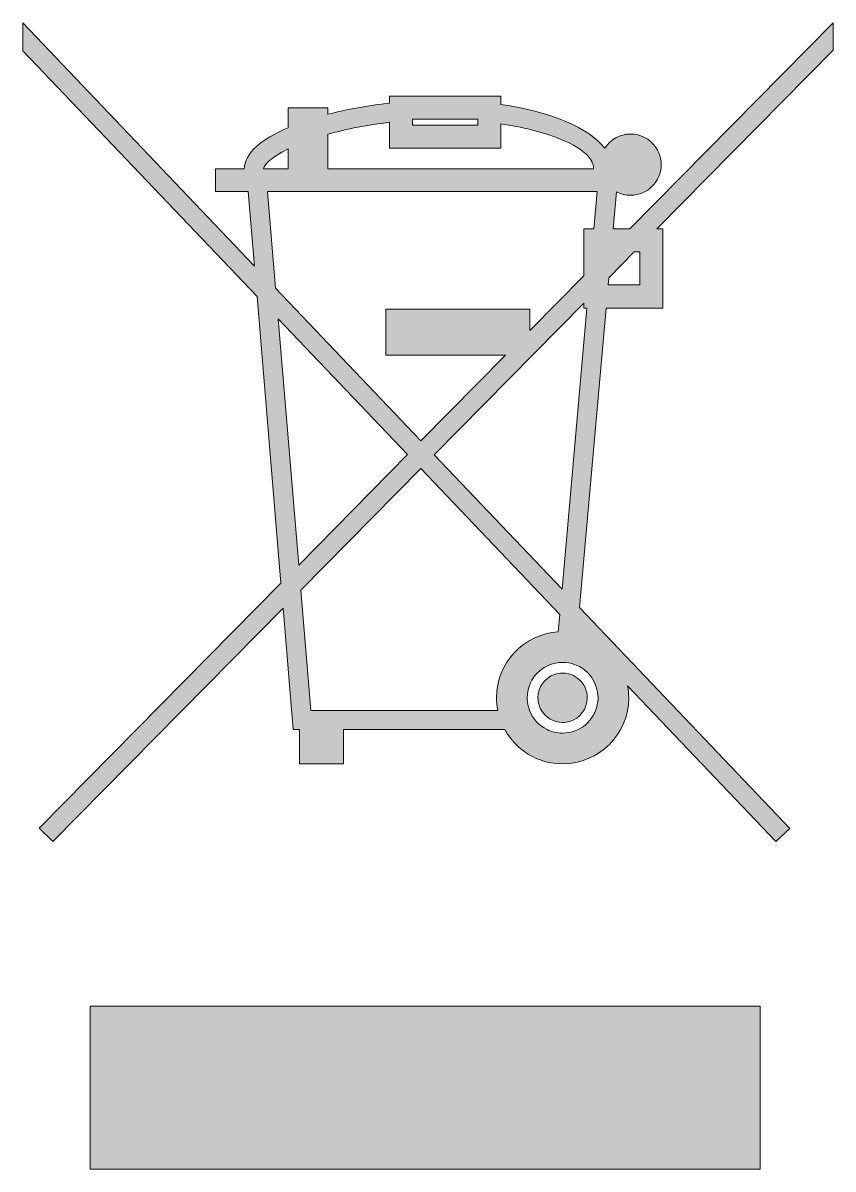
# Model space of a CAD drawing. Header units: millimetres. Extents: x 131.2 to 165.8, y -128.9 to -81.
# Drawn here: x 163.391 to 165.776, y -128.884 to -125.51 of the extents above; entities that cross this region are included whole.
import ezdxf

# ---------------------------------------------------------------- set-up
doc = ezdxf.new("R2010")
doc.units = ezdxf.units.MM
doc.header["$MEASUREMENT"] = 0
doc.layers.add('Capa 1', color=7, linetype='Continuous')

msp = doc.modelspace()

# ---------------------------------------------------------------- hatches: boundary and pattern name
at = {"layer": 'Capa 1'}
h = msp.add_hatch(color=255, dxfattribs=at)
h.dxf.hatch_style = 2
edge = h.paths.add_edge_path()
edge.add_spline(control_points=[(165.7757, -125.5101), (165.7757, -125.5101), (165.178, -126.1163), (165.178, -126.1163), (165.178, -126.1163), (165.1282, -126.1163), (165.1282, -126.1163), (165.1282, -126.1163), (165.1379, -126.0072), (165.1379, -126.0072), (165.1379, -126.0072), (165.1379, -126.007), (165.1379, -126.007), (165.1504, -126.0137), (165.1646, -126.0174), (165.1797, -126.0174), (165.2295, -126.0174), (165.2698, -125.9771), (165.2698, -125.9273), (165.2698, -125.8775), (165.2295, -125.8372), (165.1797, -125.8372), (165.1479, -125.8372), (165.12, -125.8538), (165.104, -125.8787), (165.0579, -125.8203), (164.9472, -125.7719), (164.7975, -125.75), (164.7975, -125.75), (164.7975, -125.7257), (164.7975, -125.7257), (164.7975, -125.7257), (164.4705, -125.7257), (164.4705, -125.7257), (164.4705, -125.7257), (164.4705, -125.7461), (164.4705, -125.7461), (164.4073, -125.7532), (164.3454, -125.7645), (164.289, -125.7791), (164.289, -125.7791), (164.289, -125.7596), (164.289, -125.7596), (164.289, -125.7596), (164.1715, -125.7596), (164.1715, -125.7596), (164.1715, -125.7596), (164.1715, -125.8185), (164.1715, -125.8185), (164.0935, -125.852), (164.0428, -125.8938), (164.0428, -125.9399), (164.0428, -125.9399), (163.9582, -125.9399), (163.9582, -125.9399), (163.9582, -125.9399), (163.9582, -126.0068), (163.9582, -126.0068), (163.9582, -126.0068), (164.0545, -126.0068), (164.0545, -126.0068), (164.0545, -126.0068), (164.0728, -126.2259), (164.0728, -126.2259), (164.0728, -126.2259), (163.3913, -125.5101), (163.3913, -125.5101), (163.3913, -125.5101), (163.3913, -125.592), (163.3913, -125.592), (163.3913, -125.592), (164.0803, -126.3156), (164.0803, -126.3156), (164.0803, -126.3156), (164.1507, -127.1588), (164.1507, -127.1588), (164.1507, -127.1588), (163.4396, -127.8803), (163.4396, -127.8803), (163.4396, -127.8803), (163.4798, -127.92), (163.4798, -127.92), (163.4798, -127.92), (164.1569, -127.233), (164.1569, -127.233), (164.1569, -127.233), (164.1867, -127.5901), (164.1867, -127.5901), (164.1867, -127.5901), (164.2049, -127.5901), (164.2049, -127.5901), (164.2049, -127.5901), (164.2049, -127.691), (164.2049, -127.691), (164.2049, -127.691), (164.335, -127.691), (164.335, -127.691), (164.335, -127.691), (164.335, -127.5901), (164.335, -127.5901), (164.335, -127.5901), (164.8093, -127.5901), (164.8093, -127.5901), (164.8425, -127.6501), (164.9064, -127.6909), (164.9797, -127.6909), (165.087, -127.6909), (165.1743, -127.6036), (165.1743, -127.4964), (165.1743, -127.4844), (165.173, -127.4726), (165.1709, -127.4612), (165.1709, -127.4612), (165.6077, -127.92), (165.6077, -127.92), (165.6077, -127.92), (165.6486, -127.881), (165.6486, -127.881), (165.6486, -127.881), (165.0298, -127.231), (165.0298, -127.231), (165.0298, -127.231), (165.1076, -126.3493), (165.1076, -126.3493), (165.1076, -126.3493), (165.2751, -126.3493), (165.2751, -126.3493), (165.2751, -126.3493), (165.2751, -126.1163), (165.2751, -126.1163), (165.2751, -126.1163), (165.2574, -126.1163), (165.2574, -126.1163), (165.2574, -126.1163), (165.7757, -125.5906), (165.7757, -125.5906), (165.7757, -125.5906), (165.7757, -125.5101), (165.7757, -125.5101)], knot_values=[0, 0, 0, 0, 1, 1, 1, 2, 2, 2, 3, 3, 3, 4, 4, 4, 5, 5, 5, 6, 6, 6, 7, 7, 7, 8, 8, 8, 9, 9, 9, 10, 10, 10, 11, 11, 11, 12, 12, 12, 13, 13, 13, 14, 14, 14, 15, 15, 15, 16, 16, 16, 17, 17, 17, 18, 18, 18, 19, 19, 19, 20, 20, 20, 21, 21, 21, 22, 22, 22, 23, 23, 23, 24, 24, 24, 25, 25, 25, 26, 26, 26, 27, 27, 27, 28, 28, 28, 29, 29, 29, 30, 30, 30, 31, 31, 31, 32, 32, 32, 33, 33, 33, 34, 34, 34, 35, 35, 35, 36, 36, 36, 37, 37, 37, 38, 38, 38, 39, 39, 39, 40, 40, 40, 41, 41, 41, 42, 42, 42, 43, 43, 43, 44, 44, 44, 45, 45, 45, 46, 46, 46, 46], degree=3, periodic=1)
h.paths.add_polyline_path([(164.5383, -125.7935), (164.7297, -125.7935), (164.7297, -125.8107), (164.5383, -125.8107)])
edge = h.paths.add_edge_path()
edge.add_spline(control_points=[(164.289, -125.8378), (164.3451, -125.8221), (164.4069, -125.8101), (164.4705, -125.8027), (164.4705, -125.8027), (164.4705, -125.8785), (164.4705, -125.8785), (164.4705, -125.8785), (164.7975, -125.8785), (164.7975, -125.8785), (164.7975, -125.8785), (164.7975, -125.8068), (164.7975, -125.8068), (164.8603, -125.8164), (164.9186, -125.831), (164.9687, -125.8504), (165.0585, -125.8849), (165.071, -125.9228), (165.071, -125.9399), (165.071, -125.9399), (164.289, -125.9399), (164.289, -125.9399), (164.289, -125.9399), (164.289, -125.8378), (164.289, -125.8378)], knot_values=[0, 0, 0, 0, 1, 1, 1, 2, 2, 2, 3, 3, 3, 4, 4, 4, 5, 5, 5, 6, 6, 6, 7, 7, 7, 8, 8, 8, 8], degree=3, periodic=1)
edge = h.paths.add_edge_path()
edge.add_spline(control_points=[(164.1715, -125.8811), (164.1715, -125.8811), (164.1715, -125.9399), (164.1715, -125.9399), (164.1715, -125.9399), (164.0993, -125.9399), (164.0993, -125.9399), (164.0993, -125.9304), (164.1183, -125.9074), (164.1715, -125.8811)], knot_values=[0, 0, 0, 0, 1, 1, 1, 2, 2, 2, 3, 3, 3, 3], degree=3, periodic=1)
h.paths.add_polyline_path([(164.2029, -127.1058), (164.1424, -126.381), (164.5232, -126.7809)])
edge = h.paths.add_edge_path()
edge.add_spline(control_points=[(164.7852, -127.4964), (164.7852, -127.5091), (164.7864, -127.5216), (164.7888, -127.5336), (164.7888, -127.5336), (164.2386, -127.5336), (164.2386, -127.5336), (164.2386, -127.5336), (164.2091, -127.18), (164.2091, -127.18), (164.2091, -127.18), (164.5621, -126.8218), (164.5621, -126.8218), (164.5621, -126.8218), (164.9712, -127.2514), (164.9712, -127.2514), (164.9712, -127.2514), (164.9667, -127.3023), (164.9667, -127.3023), (164.8655, -127.309), (164.7852, -127.3935), (164.7852, -127.4964)], knot_values=[0, 0, 0, 0, 1, 1, 1, 2, 2, 2, 3, 3, 3, 4, 4, 4, 5, 5, 5, 6, 6, 6, 7, 7, 7, 7], degree=3, periodic=1)
edge = h.paths.add_edge_path()
edge.add_spline(control_points=[(165.0839, -127.4964), (165.0839, -127.5538), (165.0371, -127.6005), (164.9797, -127.6005), (164.9635, -127.6005), (164.9481, -127.5968), (164.9344, -127.5901), (164.9107, -127.5786), (164.892, -127.5584), (164.8825, -127.5336), (164.878, -127.5221), (164.8756, -127.5095), (164.8756, -127.4964), (164.8756, -127.4462), (164.9113, -127.4042), (164.9586, -127.3944), (164.9654, -127.393), (164.9725, -127.3923), (164.9797, -127.3923), (164.9921, -127.3923), (165.004, -127.3944), (165.015, -127.3984), (165.0551, -127.4129), (165.0839, -127.4513), (165.0839, -127.4964)], knot_values=[0, 0, 0, 0, 1, 1, 1, 2, 2, 2, 3, 3, 3, 4, 4, 4, 5, 5, 5, 6, 6, 6, 7, 7, 7, 8, 8, 8, 8], degree=3, periodic=1)
h.paths.add_polyline_path([(164.9779, -127.1765), (164.6018, -126.7815), (165.0421, -126.3347), (165.0421, -126.3493), (165.0509, -126.3493)])
h.paths.add_polyline_path([(165.0715, -126.1163), (165.0421, -126.1163), (165.0421, -126.2542), (164.8829, -126.4158), (164.8829, -126.3523), (164.459, -126.3523), (164.459, -126.4882), (164.8115, -126.4882), (164.5628, -126.7406), (164.135, -126.2911), (164.1112, -126.0068), (165.0812, -126.0068)])
h.paths.add_polyline_path([(165.2073, -126.2815), (165.1136, -126.2815), (165.1155, -126.2603), (165.1905, -126.1841), (165.2073, -126.1841)])
h = msp.add_hatch(color=255, dxfattribs=at)
h.dxf.hatch_style = 2
edge = h.paths.add_edge_path()
edge.add_spline(control_points=[(164.9797, -127.4237), (164.9713, -127.4237), (164.9631, -127.4252), (164.9556, -127.4279), (164.9274, -127.4378), (164.9071, -127.4648), (164.9071, -127.4964), (164.9071, -127.51), (164.9108, -127.5228), (164.9174, -127.5336), (164.9301, -127.5548), (164.9532, -127.569), (164.9797, -127.569), (164.9868, -127.569), (164.9937, -127.568), (165.0002, -127.5661), (165.0303, -127.5573), (165.0524, -127.5294), (165.0524, -127.4964), (165.0524, -127.4679), (165.0359, -127.4432), (165.012, -127.4313), (165.0023, -127.4265), (164.9913, -127.4237), (164.9797, -127.4237)], knot_values=[0, 0, 0, 0, 1, 1, 1, 2, 2, 2, 3, 3, 3, 4, 4, 4, 5, 5, 5, 6, 6, 6, 7, 7, 7, 8, 8, 8, 8], degree=3, periodic=1)
h = msp.add_hatch(color=255, dxfattribs=at)
h.dxf.hatch_style = 2
h.paths.add_polyline_path([(165.561, -128.8837), (163.5893, -128.8837), (163.5893, -128.4038), (165.561, -128.4038)])

# ---------------------------------------------------------------- linework, layer by layer
at = {"layer": 'Capa 1', "lineweight": 0}
for points in [[(164.5383, -125.7935), (164.7297, -125.7935), (164.7297, -125.8107), (164.5383, -125.8107), (164.5383, -125.7935)], [(165.0715, -126.1163), (165.0421, -126.1163), (165.0421, -126.2542), (164.8829, -126.4158), (164.8829, -126.3523), (164.459, -126.3523), (164.459, -126.4882), (164.8115, -126.4882), (164.5628, -126.7406), (164.135, -126.2911), (164.1112, -126.0068), (165.0812, -126.0068), (165.0715, -126.1163)], [(165.2073, -126.2815), (165.1136, -126.2815), (165.1155, -126.2603), (165.1905, -126.1841), (165.2073, -126.1841), (165.2073, -126.2815)], [(164.9779, -127.1765), (164.6018, -126.7815), (165.0421, -126.3347), (165.0421, -126.3493), (165.0509, -126.3493), (164.9779, -127.1765)], [(164.2029, -127.1058), (164.1424, -126.381), (164.5232, -126.7809), (164.2029, -127.1058)], [(165.561, -128.8837), (163.5893, -128.8837), (163.5893, -128.4038), (165.561, -128.4038), (165.561, -128.8837)]]:
    msp.add_lwpolyline(points, dxfattribs=at)
for points, knots in [([(165.7757, -125.5101), (165.7757, -125.5101), (165.178, -126.1163), (165.178, -126.1163), (165.178, -126.1163), (165.1282, -126.1163), (165.1282, -126.1163), (165.1282, -126.1163), (165.1379, -126.0072), (165.1379, -126.0072), (165.1379, -126.0072), (165.1379, -126.007), (165.1379, -126.007), (165.1504, -126.0137), (165.1646, -126.0174), (165.1797, -126.0174), (165.2295, -126.0174), (165.2698, -125.9771), (165.2698, -125.9273), (165.2698, -125.8775), (165.2295, -125.8372), (165.1797, -125.8372), (165.1479, -125.8372), (165.12, -125.8538), (165.104, -125.8787), (165.0579, -125.8203), (164.9472, -125.7719), (164.7975, -125.75), (164.7975, -125.75), (164.7975, -125.7257), (164.7975, -125.7257), (164.7975, -125.7257), (164.4705, -125.7257), (164.4705, -125.7257), (164.4705, -125.7257), (164.4705, -125.7461), (164.4705, -125.7461), (164.4073, -125.7532), (164.3454, -125.7645), (164.289, -125.7791), (164.289, -125.7791), (164.289, -125.7596), (164.289, -125.7596), (164.289, -125.7596), (164.1715, -125.7596), (164.1715, -125.7596), (164.1715, -125.7596), (164.1715, -125.8185), (164.1715, -125.8185), (164.0935, -125.852), (164.0428, -125.8938), (164.0428, -125.9399), (164.0428, -125.9399), (163.9582, -125.9399), (163.9582, -125.9399), (163.9582, -125.9399), (163.9582, -126.0068), (163.9582, -126.0068), (163.9582, -126.0068), (164.0545, -126.0068), (164.0545, -126.0068), (164.0545, -126.0068), (164.0728, -126.2259), (164.0728, -126.2259), (164.0728, -126.2259), (163.3913, -125.5101), (163.3913, -125.5101), (163.3913, -125.5101), (163.3913, -125.592), (163.3913, -125.592), (163.3913, -125.592), (164.0803, -126.3156), (164.0803, -126.3156), (164.0803, -126.3156), (164.1507, -127.1588), (164.1507, -127.1588), (164.1507, -127.1588), (163.4396, -127.8803), (163.4396, -127.8803), (163.4396, -127.8803), (163.4798, -127.92), (163.4798, -127.92), (163.4798, -127.92), (164.1569, -127.233), (164.1569, -127.233), (164.1569, -127.233), (164.1867, -127.5901), (164.1867, -127.5901), (164.1867, -127.5901), (164.2049, -127.5901), (164.2049, -127.5901), (164.2049, -127.5901), (164.2049, -127.691), (164.2049, -127.691), (164.2049, -127.691), (164.335, -127.691), (164.335, -127.691), (164.335, -127.691), (164.335, -127.5901), (164.335, -127.5901), (164.335, -127.5901), (164.8093, -127.5901), (164.8093, -127.5901), (164.8425, -127.6501), (164.9064, -127.6909), (164.9797, -127.6909), (165.087, -127.6909), (165.1743, -127.6036), (165.1743, -127.4964), (165.1743, -127.4844), (165.173, -127.4726), (165.1709, -127.4612), (165.1709, -127.4612), (165.6077, -127.92), (165.6077, -127.92), (165.6077, -127.92), (165.6486, -127.881), (165.6486, -127.881), (165.6486, -127.881), (165.0298, -127.231), (165.0298, -127.231), (165.0298, -127.231), (165.1076, -126.3493), (165.1076, -126.3493), (165.1076, -126.3493), (165.2751, -126.3493), (165.2751, -126.3493), (165.2751, -126.3493), (165.2751, -126.1163), (165.2751, -126.1163), (165.2751, -126.1163), (165.2574, -126.1163), (165.2574, -126.1163), (165.2574, -126.1163), (165.7757, -125.5906), (165.7757, -125.5906), (165.7757, -125.5906), (165.7757, -125.5101), (165.7757, -125.5101)], [0, 0, 0, 0, 1, 1, 1, 2, 2, 2, 3, 3, 3, 4, 4, 4, 5, 5, 5, 6, 6, 6, 7, 7, 7, 8, 8, 8, 9, 9, 9, 10, 10, 10, 11, 11, 11, 12, 12, 12, 13, 13, 13, 14, 14, 14, 15, 15, 15, 16, 16, 16, 17, 17, 17, 18, 18, 18, 19, 19, 19, 20, 20, 20, 21, 21, 21, 22, 22, 22, 23, 23, 23, 24, 24, 24, 25, 25, 25, 26, 26, 26, 27, 27, 27, 28, 28, 28, 29, 29, 29, 30, 30, 30, 31, 31, 31, 32, 32, 32, 33, 33, 33, 34, 34, 34, 35, 35, 35, 36, 36, 36, 37, 37, 37, 38, 38, 38, 39, 39, 39, 40, 40, 40, 41, 41, 41, 42, 42, 42, 43, 43, 43, 44, 44, 44, 45, 45, 45, 46, 46, 46, 46]), ([(164.289, -125.8378), (164.3451, -125.8221), (164.4069, -125.8101), (164.4705, -125.8027), (164.4705, -125.8027), (164.4705, -125.8785), (164.4705, -125.8785), (164.4705, -125.8785), (164.7975, -125.8785), (164.7975, -125.8785), (164.7975, -125.8785), (164.7975, -125.8068), (164.7975, -125.8068), (164.8603, -125.8164), (164.9186, -125.831), (164.9687, -125.8504), (165.0585, -125.8849), (165.071, -125.9228), (165.071, -125.9399), (165.071, -125.9399), (164.289, -125.9399), (164.289, -125.9399), (164.289, -125.9399), (164.289, -125.8378), (164.289, -125.8378)], [0, 0, 0, 0, 1, 1, 1, 2, 2, 2, 3, 3, 3, 4, 4, 4, 5, 5, 5, 6, 6, 6, 7, 7, 7, 8, 8, 8, 8]), ([(164.1715, -125.8811), (164.1715, -125.8811), (164.1715, -125.9399), (164.1715, -125.9399), (164.1715, -125.9399), (164.0993, -125.9399), (164.0993, -125.9399), (164.0993, -125.9304), (164.1183, -125.9074), (164.1715, -125.8811)], [0, 0, 0, 0, 1, 1, 1, 2, 2, 2, 3, 3, 3, 3]), ([(164.7852, -127.4964), (164.7852, -127.5091), (164.7864, -127.5216), (164.7888, -127.5336), (164.7888, -127.5336), (164.2386, -127.5336), (164.2386, -127.5336), (164.2386, -127.5336), (164.2091, -127.18), (164.2091, -127.18), (164.2091, -127.18), (164.5621, -126.8218), (164.5621, -126.8218), (164.5621, -126.8218), (164.9712, -127.2514), (164.9712, -127.2514), (164.9712, -127.2514), (164.9667, -127.3023), (164.9667, -127.3023), (164.8655, -127.309), (164.7852, -127.3935), (164.7852, -127.4964)], [0, 0, 0, 0, 1, 1, 1, 2, 2, 2, 3, 3, 3, 4, 4, 4, 5, 5, 5, 6, 6, 6, 7, 7, 7, 7]), ([(165.0839, -127.4964), (165.0839, -127.5538), (165.0371, -127.6005), (164.9797, -127.6005), (164.9635, -127.6005), (164.9481, -127.5968), (164.9344, -127.5901), (164.9107, -127.5786), (164.892, -127.5584), (164.8825, -127.5336), (164.878, -127.5221), (164.8756, -127.5095), (164.8756, -127.4964), (164.8756, -127.4462), (164.9113, -127.4042), (164.9586, -127.3944), (164.9654, -127.393), (164.9725, -127.3923), (164.9797, -127.3923), (164.9921, -127.3923), (165.004, -127.3944), (165.015, -127.3984), (165.0551, -127.4129), (165.0839, -127.4513), (165.0839, -127.4964)], [0, 0, 0, 0, 1, 1, 1, 2, 2, 2, 3, 3, 3, 4, 4, 4, 5, 5, 5, 6, 6, 6, 7, 7, 7, 8, 8, 8, 8]), ([(164.9797, -127.4237), (164.9713, -127.4237), (164.9631, -127.4252), (164.9556, -127.4279), (164.9274, -127.4378), (164.9071, -127.4648), (164.9071, -127.4964), (164.9071, -127.51), (164.9108, -127.5228), (164.9174, -127.5336), (164.9301, -127.5548), (164.9532, -127.569), (164.9797, -127.569), (164.9868, -127.569), (164.9937, -127.568), (165.0002, -127.5661), (165.0303, -127.5573), (165.0524, -127.5294), (165.0524, -127.4964), (165.0524, -127.4679), (165.0359, -127.4432), (165.012, -127.4313), (165.0023, -127.4265), (164.9913, -127.4237), (164.9797, -127.4237)], [0, 0, 0, 0, 1, 1, 1, 2, 2, 2, 3, 3, 3, 4, 4, 4, 5, 5, 5, 6, 6, 6, 7, 7, 7, 8, 8, 8, 8])]:
    msp.add_open_spline(points, degree=3, knots=knots, dxfattribs=at)

doc.saveas('drawing.dxf')
